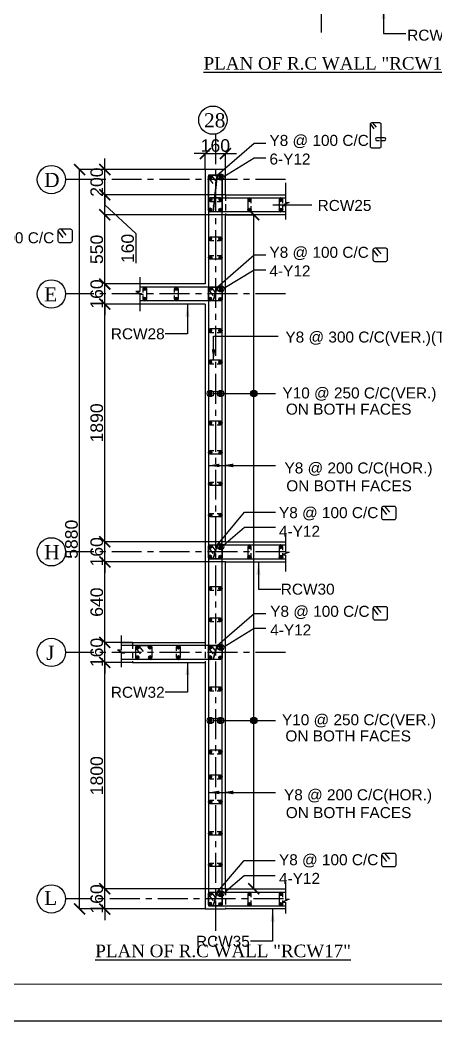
# Model space of a CAD drawing. Header units: inches. Extents: x 200139 to 352388, y -289304 to -188971.
# Drawn here: x 280362 to 293589, y -289304 to -257466 of the extents above; entities that cross this region are included whole.
import ezdxf
from ezdxf.enums import TextEntityAlignment as Align

# ---------------------------------------------------------------- set-up
doc = ezdxf.new("R2010")
doc.units = ezdxf.units.IN
doc.header["$MEASUREMENT"] = 0
doc.linetypes.add('CENTER', pattern=[50.8, 31.75, -6.35, 6.35, -6.35])
doc.linetypes.add('Hidden', pattern=[3, 2, -1])
for name, color, linetype in [('1', 8, 'Continuous'), ('5', 2, 'Continuous'), ('ARROW', 5, 'Continuous'), ('DIM', 251, 'Continuous'), ('GIRD CIR', 1, 'Continuous'), ('GIRD TEXT', 4, 'Continuous'), ('GRID', 8, 'CENTER'), ('LINKS', 3, 'Continuous'), ('SHEAR WALL', 6, 'Continuous'), ('STRRIUPS', 6, 'Continuous'), ('SW UPTO STILT', 4, 'Continuous'), ('Ttxt', 3, 'Continuous')]:
    doc.layers.add(name, color=color, linetype=linetype)
for name, color, linetype, lineweight in [('JKEC COLHAT', 2, 'Continuous', 20), ('Tex', 3, 'Continuous', 13), ('text', 4, 'Continuous', 30)]:
    doc.layers.add(name, color=color, linetype=linetype, lineweight=lineweight)
doc.styles.add('Arial', font='arial.ttf', dxfattribs={"height": 400})
doc.styles.add('T200', font='sanss___.ttf', dxfattribs={"height": 250})
doc.styles.add('T400', font='romantic.ttf')
doc.dimstyles.new('SCALE-25', dxfattribs={"dimtxt": 400, "dimasz": 350, "dimexe": 0, "dimexo": 0, "dimgap": 50, "dimtad": 1, "dimdec": 0, "dimlfac": 0.25, "dimzin": 0, "dimdsep": 46, "dimtxsty": 'Arial', "dimblk": 'ARCHTICK', "dimcen": 0, "dimclrd": 5, "dimclre": 8, "dimclrt": 1, "dimadec": 0, "dimazin": 0, "dimtfac": 1, "dimtdec": 0, "dimtix": 1, "dimtmove": 2, "dimatfit": 3, "dimfxl": 0, "dimtolj": 1, "dimtzin": 0, "dimlwd": -1, "dimarcsym": 0})
doc.dimstyles.new('T200', dxfattribs={"dimtxt": 300, "dimasz": 150, "dimexe": 0, "dimexo": 0, "dimgap": 5, "dimtad": 1, "dimdec": 0, "dimrnd": 5, "dimzin": 0, "dimdsep": 46, "dimtxsty": 'T200', "dimblk": 'ARCHTICK', "dimcen": 300, "dimclrd": 5, "dimclre": 252, "dimclrt": 1, "dimadec": 0, "dimazin": 0, "dimtfac": 50, "dimtdec": 0, "dimtofl": 0, "dimtmove": 2, "dimatfit": 3, "dimfxl": 1, "dimtolj": 1, "dimtzin": 0, "dimarcsym": 2})

# ---------------------------------------------------------------- blocks, each defined once
blk = doc.blocks.new('R1')
at = {"layer": '5'}
h = blk.add_hatch(color=256, dxfattribs=at)
edge = h.paths.add_edge_path()
edge.add_arc((0, 0), 69.6, 0, 360)
at = {"layer": '5', "color": 6}
blk.add_circle((0, 0), 69.6, dxfattribs=at)
blk = doc.blocks.new('_ARCHTICK')
at = {"color": 0, "linetype": 'ByBlock', "const_width": 0.15}
blk.add_lwpolyline([(-0.5, -0.5), (0.5, 0.5)], dxfattribs=at)
blk = doc.blocks.new('A$C5C0C2414')
at = {"layer": 'STRRIUPS', "ltscale": 0.2}
for p, q in [((0, 0), (158, -194)), ((-81, -72), (61, -268))]:
    blk.add_line(p, q, dxfattribs=at)
blk.add_lwpolyline([(304, -440), (-26, -440, -0.414214), (-81, -385), (-81, -55, -0.414214), (-26, 0), (304, 0, -0.414214), (359, -55), (359, -385, -0.414214)], format="xyb", close=True, dxfattribs=at)
blk = doc.blocks.new('*D174')
at = {"layer": 'Defpoints', "color": 0}
for p in [(283057, -285102), (286894, -285102, 59), (286254, -285742, 59)]:
    blk.add_point(p, dxfattribs=at)
at = {"layer": 'DIM', "color": 5}
for p, q in [((283057, -285102), (283057, -284752)), ((283057, -285742), (283057, -285102)), ((283057, -285742), (283057, -286092))]:
    blk.add_line(p, q, dxfattribs=at)
at = {"layer": 'DIM', "color": 8, "lineweight": -2}
for p, q in [((286894, -285102), (283057, -285102)), ((286254, -285742), (283057, -285742))]:
    blk.add_line(p, q, dxfattribs=at)
at = {"layer": 'DIM', "color": 5, "xscale": 350, "yscale": 350, "zscale": 350}
for p, rotation in [((283057, -285102), 270), ((283057, -285742), 90)]:
    blk.add_blockref('_ARCHTICK', p, dxfattribs=dict(at, rotation=rotation))
at = {"layer": 'DIM', "color": 1, "insert": (282803, -285422), "char_height": 400, "attachment_point": 5, "rotation": 90, "style": 'Arial'}
blk.add_mtext('\\A1;160', dxfattribs=at)
blk = doc.blocks.new('ARCHTICK')
at = {"color": 0, "const_width": 0.15}
blk.add_lwpolyline([(-0.5, -0.5), (0.5, 0.5)], dxfattribs=at)
blk = doc.blocks.new('*D175')
at = {"layer": 'Defpoints', "color": 0}
for p in [(283057, -277902), (283583, -277902, 59), (286894, -285102, 59)]:
    blk.add_point(p, dxfattribs=at)
at = {"layer": 'DIM', "color": 8, "lineweight": -2}
for p, q in [((283583, -277902), (283057, -277902)), ((286894, -285102), (283057, -285102))]:
    blk.add_line(p, q, dxfattribs=at)
at = {"layer": 'DIM', "color": 5}
blk.add_line((283057, -285102), (283057, -277902), dxfattribs=at)
at = {"layer": 'DIM', "color": 5, "xscale": 350, "yscale": 350, "zscale": 350}
for p, rotation in [((283057, -277902), 90), ((283057, -285102), 270)]:
    blk.add_blockref('_ARCHTICK', p, dxfattribs=dict(at, rotation=rotation))
at = {"layer": 'DIM', "color": 1, "insert": (282803, -281502), "char_height": 400, "attachment_point": 5, "rotation": 90, "style": 'Arial'}
blk.add_mtext('\\A1;1800', dxfattribs=at)
blk = doc.blocks.new('*D176')
at = {"layer": 'Defpoints', "color": 0}
for p in [(282253, -262222), (286254, -262222), (286254, -285742, 59)]:
    blk.add_point(p, dxfattribs=at)
at = {"layer": 'DIM', "color": 8, "lineweight": -2}
for p, q in [((286254, -262222), (282253, -262222)), ((286254, -285742), (282253, -285742))]:
    blk.add_line(p, q, dxfattribs=at)
at = {"layer": 'DIM', "color": 5}
blk.add_line((282253, -285742), (282253, -262222), dxfattribs=at)
at = {"layer": 'DIM', "color": 5, "xscale": 350, "yscale": 350, "zscale": 350}
for p, rotation in [((282253, -262222), 90), ((282253, -285742), 270)]:
    blk.add_blockref('_ARCHTICK', p, dxfattribs=dict(at, rotation=rotation))
at = {"layer": 'DIM', "color": 1, "insert": (281999, -273982), "char_height": 400, "attachment_point": 5, "rotation": 90, "style": 'Arial'}
blk.add_mtext('\\A1;5880', dxfattribs=at)
blk = doc.blocks.new('*D177')
at = {"layer": 'Defpoints', "color": 0}
for p in [(286894, -261715), (286254, -262222, 59), (286894, -262222, 59)]:
    blk.add_point(p, dxfattribs=at)
at = {"layer": 'DIM', "color": 5}
for p, q in [((286254, -261715), (285904, -261715)), ((286254, -261715), (286894, -261715)), ((286894, -261715), (287244, -261715))]:
    blk.add_line(p, q, dxfattribs=at)
at = {"layer": 'DIM', "color": 8, "lineweight": -2}
for p, q in [((286254, -262222), (286254, -261715)), ((286894, -262222), (286894, -261715))]:
    blk.add_line(p, q, dxfattribs=at)
at = {"layer": 'DIM', "color": 5, "xscale": 350, "yscale": 350, "zscale": 350}
blk.add_blockref('_ARCHTICK', (286254, -261715), dxfattribs=at)
at = {"layer": 'DIM', "color": 5, "xscale": 350, "yscale": 350, "zscale": 350, "rotation": 180}
blk.add_blockref('_ARCHTICK', (286894, -261715), dxfattribs=at)
at = {"layer": 'DIM', "color": 1, "insert": (286574, -261460), "char_height": 400, "attachment_point": 5, "style": 'Arial'}
blk.add_mtext('\\A1;160', dxfattribs=at)
blk = doc.blocks.new('*D178')
at = {"layer": 'Defpoints', "color": 0}
for p in [(286894, -263662, 0), (287794, -263662), (286894, -285102, 0)]:
    blk.add_point(p, dxfattribs=at)
at = {"layer": 'DIM', "color": 8, "lineweight": -2}
for p, q in [((286894, -263662), (287794, -263662)), ((286894, -285102), (287794, -285102))]:
    blk.add_line(p, q, dxfattribs=at)
at = {"layer": 'DIM', "color": 5}
blk.add_line((287794, -285102), (287794, -263662), dxfattribs=at)
at = {"layer": 'DIM', "color": 5, "xscale": 350, "yscale": 350, "zscale": 350}
for p, rotation in [((287794, -263662), 90), ((287794, -285102), 270)]:
    blk.add_blockref('_ARCHTICK', p, dxfattribs=dict(at, rotation=rotation))
blk = doc.blocks.new('*D179')
at = {"layer": 'Defpoints', "color": 0}
for p in [(283057, -277262), (283583, -277262, 59), (283583, -277902, -1)]:
    blk.add_point(p, dxfattribs=at)
at = {"layer": 'DIM', "color": 5}
for p, q in [((283057, -277262), (283057, -276912)), ((283057, -277902), (283057, -277262)), ((283057, -277902), (283057, -278252))]:
    blk.add_line(p, q, dxfattribs=at)
at = {"layer": 'DIM', "color": 8, "lineweight": -2}
for p, q in [((283583, -277262), (283057, -277262)), ((283583, -277902), (283057, -277902))]:
    blk.add_line(p, q, dxfattribs=at)
at = {"layer": 'DIM', "color": 5, "xscale": 350, "yscale": 350, "zscale": 350}
for p, rotation in [((283057, -277262), 270), ((283057, -277902), 90)]:
    blk.add_blockref('_ARCHTICK', p, dxfattribs=dict(at, rotation=rotation))
at = {"layer": 'DIM', "color": 1, "insert": (282803, -277582), "char_height": 400, "attachment_point": 5, "rotation": 90, "style": 'Arial'}
blk.add_mtext('\\A1;160', dxfattribs=at)
blk = doc.blocks.new('*D180')
at = {"layer": 'Defpoints', "color": 0}
for p in [(283057, -274702), (286894, -274702, 59), (283583, -277262, 59)]:
    blk.add_point(p, dxfattribs=at)
at = {"layer": 'DIM', "color": 8, "lineweight": -2}
for p, q in [((286894, -274702), (283057, -274702)), ((283583, -277262), (283057, -277262))]:
    blk.add_line(p, q, dxfattribs=at)
at = {"layer": 'DIM', "color": 5}
blk.add_line((283057, -277262), (283057, -274702), dxfattribs=at)
at = {"layer": 'DIM', "color": 5, "xscale": 350, "yscale": 350, "zscale": 350}
for p, rotation in [((283057, -274702), 90), ((283057, -277262), 270)]:
    blk.add_blockref('_ARCHTICK', p, dxfattribs=dict(at, rotation=rotation))
at = {"layer": 'DIM', "color": 1, "insert": (282803, -275982), "char_height": 400, "attachment_point": 5, "rotation": 90, "style": 'Arial'}
blk.add_mtext('\\A1;640', dxfattribs=at)
blk = doc.blocks.new('*D181')
at = {"layer": 'Defpoints', "color": 0}
for p in [(283057, -274062), (286894, -274062, 59), (286894, -274702, 59)]:
    blk.add_point(p, dxfattribs=at)
at = {"layer": 'DIM', "color": 5}
for p, q in [((283057, -274062), (283057, -273712)), ((283057, -274702), (283057, -274062)), ((283057, -274702), (283057, -275052))]:
    blk.add_line(p, q, dxfattribs=at)
at = {"layer": 'DIM', "color": 8, "lineweight": -2}
for p, q in [((286894, -274062), (283057, -274062)), ((286894, -274702), (283057, -274702))]:
    blk.add_line(p, q, dxfattribs=at)
at = {"layer": 'DIM', "color": 5, "xscale": 350, "yscale": 350, "zscale": 350}
for p, rotation in [((283057, -274062), 270), ((283057, -274702), 90)]:
    blk.add_blockref('_ARCHTICK', p, dxfattribs=dict(at, rotation=rotation))
at = {"layer": 'DIM', "color": 1, "insert": (282803, -274382), "char_height": 400, "attachment_point": 5, "rotation": 90, "style": 'Arial'}
blk.add_mtext('\\A1;160', dxfattribs=at)
blk = doc.blocks.new('*D182')
at = {"layer": 'Defpoints', "color": 0}
for p in [(283057, -266500), (284174, -266500, -1), (286894, -274062, 59)]:
    blk.add_point(p, dxfattribs=at)
at = {"layer": 'DIM', "color": 8, "lineweight": -2}
for p, q in [((284174, -266500), (283057, -266500)), ((286894, -274062), (283057, -274062))]:
    blk.add_line(p, q, dxfattribs=at)
at = {"layer": 'DIM', "color": 5}
blk.add_line((283057, -274062), (283057, -266500), dxfattribs=at)
at = {"layer": 'DIM', "color": 5, "xscale": 350, "yscale": 350, "zscale": 350}
for p, rotation in [((283057, -266500), 90), ((283057, -274062), 270)]:
    blk.add_blockref('_ARCHTICK', p, dxfattribs=dict(at, rotation=rotation))
at = {"layer": 'DIM', "color": 1, "insert": (282803, -270281), "char_height": 400, "attachment_point": 5, "rotation": 90, "style": 'Arial'}
blk.add_mtext('\\A1;1890', dxfattribs=at)
blk = doc.blocks.new('*D183')
at = {"layer": 'Defpoints', "color": 0}
for p in [(283057, -265861), (284174, -265861, -1), (284174, -266500, -1)]:
    blk.add_point(p, dxfattribs=at)
at = {"layer": 'DIM', "color": 5}
for p, q in [((283057, -265861), (283057, -265511)), ((283057, -266500), (283057, -265861)), ((283057, -266500), (283057, -266850))]:
    blk.add_line(p, q, dxfattribs=at)
at = {"layer": 'DIM', "color": 8, "lineweight": -2}
for p, q in [((284174, -265861), (283057, -265861)), ((284174, -266500), (283057, -266500))]:
    blk.add_line(p, q, dxfattribs=at)
at = {"layer": 'DIM', "color": 5, "xscale": 350, "yscale": 350, "zscale": 350}
for p, rotation in [((283057, -265861), 270), ((283057, -266500), 90)]:
    blk.add_blockref('_ARCHTICK', p, dxfattribs=dict(at, rotation=rotation))
at = {"layer": 'DIM', "color": 1, "insert": (282803, -266181), "char_height": 400, "attachment_point": 5, "rotation": 90, "style": 'Arial'}
blk.add_mtext('\\A1;160', dxfattribs=at)
blk = doc.blocks.new('*D184')
at = {"layer": 'Defpoints', "color": 0}
for p in [(283057, -263662), (286894, -263662, 59), (284174, -265861, -1)]:
    blk.add_point(p, dxfattribs=at)
at = {"layer": 'DIM', "color": 8, "lineweight": -2}
for p, q in [((286894, -263662), (283057, -263662)), ((284174, -265861), (283057, -265861))]:
    blk.add_line(p, q, dxfattribs=at)
at = {"layer": 'DIM', "color": 5}
blk.add_line((283057, -265861), (283057, -263662), dxfattribs=at)
at = {"layer": 'DIM', "color": 5, "xscale": 350, "yscale": 350, "zscale": 350}
for p, rotation in [((283057, -263662), 90), ((283057, -265861), 270)]:
    blk.add_blockref('_ARCHTICK', p, dxfattribs=dict(at, rotation=rotation))
at = {"layer": 'DIM', "color": 1, "insert": (282803, -264762), "char_height": 400, "attachment_point": 5, "rotation": 90, "style": 'Arial'}
blk.add_mtext('\\A1;550', dxfattribs=at)
blk = doc.blocks.new('*D185')
at = {"layer": 'Defpoints', "color": 0}
for p in [(283057, -263022), (286894, -263022, 59), (286894, -263662, 59)]:
    blk.add_point(p, dxfattribs=at)
at = {"layer": 'DIM', "color": 8, "lineweight": -2}
for p, q in [((286894, -263022), (283057, -263022)), ((286894, -263662), (283057, -263662))]:
    blk.add_line(p, q, dxfattribs=at)
at = {"layer": 'DIM', "color": 5}
for p, q in [((283057, -263662), (283057, -263022)), ((283057, -263342), (284040, -264260)), ((284040, -264260), (284040, -265205))]:
    blk.add_line(p, q, dxfattribs=at)
at = {"layer": 'DIM', "color": 5, "xscale": 350, "yscale": 350, "zscale": 350}
for p, rotation in [((283057, -263022), 90), ((283057, -263662), 270)]:
    blk.add_blockref('_ARCHTICK', p, dxfattribs=dict(at, rotation=rotation))
at = {"layer": 'DIM', "color": 1, "insert": (283786, -264733), "char_height": 400, "attachment_point": 5, "rotation": 90, "style": 'Arial'}
blk.add_mtext('\\A1;160', dxfattribs=at)
blk = doc.blocks.new('*D186')
at = {"layer": 'Defpoints', "color": 0}
for p in [(283057, -262222), (286254, -262222), (286894, -263022, 59)]:
    blk.add_point(p, dxfattribs=at)
at = {"layer": 'DIM', "color": 5}
for p, q in [((283057, -262222), (283057, -261872)), ((283057, -263022), (283057, -262222)), ((283057, -263022), (283057, -263372))]:
    blk.add_line(p, q, dxfattribs=at)
at = {"layer": 'DIM', "color": 8, "lineweight": -2}
for p, q in [((286254, -262222), (283057, -262222)), ((286894, -263022), (283057, -263022))]:
    blk.add_line(p, q, dxfattribs=at)
at = {"layer": 'DIM', "color": 5, "xscale": 350, "yscale": 350, "zscale": 350}
for p, rotation in [((283057, -262222), 270), ((283057, -263022), 90)]:
    blk.add_blockref('_ARCHTICK', p, dxfattribs=dict(at, rotation=rotation))
at = {"layer": 'DIM', "color": 1, "insert": (282803, -262622), "char_height": 400, "attachment_point": 5, "rotation": 90, "style": 'Arial'}
blk.add_mtext('\\A1;200', dxfattribs=at)
blk = doc.blocks.new('A$C532B1B34')
at = {"layer": 'LINKS', "elevation": 0}
blk.add_lwpolyline([(406, -751), (518, -751, 1), (518, -640), (190, -640, 1), (190, -751), (309, -751)], format="xyb", dxfattribs=at)
at = {"layer": 'STRRIUPS', "ltscale": 0.2}
for p, q in [((0, 0), (158, -194)), ((-81, -72), (61, -268))]:
    blk.add_line(p, q, dxfattribs=at)
at = {"layer": 'STRRIUPS', "ltscale": 0.2, "elevation": 0}
blk.add_lwpolyline([(304, -1080), (-26, -1080, -0.414214), (-81, -1025), (-81, -55, -0.414214), (-26, 0), (304, 0, -0.414214), (359, -55), (359, -1025, -0.414214)], format="xyb", close=True, dxfattribs=at)

msp = doc.modelspace()

# ---------------------------------------------------------------- hatches: boundary and pattern name
at = {"layer": 'ARROW'}
h = msp.add_hatch(color=256, dxfattribs=at)
edge = h.paths.add_edge_path()
edge.add_arc((287794.7, -269345.4), 106, 0, 360)
h = msp.add_hatch(color=256, dxfattribs=at)
edge = h.paths.add_edge_path()
edge.add_arc((287794.1, -279746.4), 106, 0, 360)

# ---------------------------------------------------------------- linework, layer by layer
at = {"layer": '1', "linetype": 'Hidden', "ltscale": 100}
for p, q in [((286893.8, -263022, 59), (286893.8, -263662, 59)), ((283940.5, -277262, 59), (283940.5, -277902, 59)), ((286253.8, -277262, 59), (286253.8, -277902, 59)), ((286893.8, -285102, 59), (286893.8, -285742, 59))]:
    msp.add_line(p, q, dxfattribs=at)
at = {"layer": '1'}
for points, elevation in [([(288800.4, -262644.7), (288800.4, -263267.2), (288924.7, -263267.2), (288694.8, -263360.8), (288800.4, -263360.8), (288800.4, -263806.5)], 59), ([(284173.8, -265642.7), (284173.8, -266105.2), (284049.5, -266105.2), (284279.5, -266198.8), (284173.8, -266198.8), (284173.8, -266724.5)], -0.5), ([(288800.4, -273844.7), (288800.4, -274387.2), (288924.7, -274387.2), (288694.8, -274480.8), (288800.4, -274480.8), (288800.4, -275006.5)], -0.5), ([(283582.6, -277044.7), (283582.6, -277507.2), (283458.2, -277507.2), (283688.2, -277600.8), (283582.6, -277600.8), (283582.6, -278046.5)], -0.5), ([(288800.4, -284884.7), (288800.4, -285427.2), (288924.7, -285427.2), (288694.8, -285520.8), (288800.4, -285520.8), (288800.4, -285886.5)], -0.5)]:
    msp.add_lwpolyline(points, dxfattribs=dict(at, elevation=elevation))
at = {"layer": '5'}
for p, q in [((286713.8, -265961, 59), (284173.8, -265961, 59)), ((286713.8, -266401, 59), (284173.8, -266401, 59)), ((286353.8, -274162, 59), (288800.4, -274162, 59)), ((286353.8, -274602, 59), (288800.4, -274602, 59)), ((286713.8, -277362, 59), (283582.6, -277362, 59)), ((286713.8, -277802, 59), (283582.6, -277802, 59)), ((286353.8, -285202, 59), (288800.4, -285202, 59)), ((286353.8, -285642, 59), (288800.4, -285642, 59))]:
    msp.add_line(p, q, dxfattribs=at)
at = {"layer": '5', "elevation": 59}
for points in [[(286793.8, -285642), (286793.8, -262402), (286353.8, -262402), (286353.8, -285642)], [(286353.8, -263122), (288800.4, -263122)], [(288800.4, -263562), (286353.8, -263562)]]:
    msp.add_lwpolyline(points, dxfattribs=at)
at = {"layer": 'ARROW'}
for p, q in [((286508.7, -269345.4, 59), (286639.7, -269345.4, 59)), ((286508.1, -279746.4, 59), (286639, -279746.4, 59))]:
    msp.add_line(p, q, dxfattribs=at)
for points, elevation in [([(286626.1, -262402), (287808.5, -261377.9), (288180.4, -261377.9)], 59), ([(286840.9, -262440.7), (287808.5, -261854.3), (288180.4, -261854.3)], 59), ([(286626.1, -265961), (287808.5, -264936.9), (288180.4, -264936.9)], 59), ([(286840.9, -265999.7), (287808.5, -265413.3), (288180.4, -265413.3)], 59), ([(286836.7, -269345.4), (288489.7, -269345.4)], 58.9), ([(286625.4, -274164.4), (287499.5, -273117.9), (288489.7, -273117.9)], 59), ([(286829.5, -274169.1), (287499.5, -273594.3), (288489.7, -273594.3)], 59), ([(286626.1, -277362), (287808.5, -276337.9), (288180.4, -276337.9)], 59), ([(286840.9, -277400.7), (287808.5, -276814.3), (288180.4, -276814.3)], 59), ([(286836.1, -279746.4), (288489.1, -279746.4)], 58.9), ([(286626.1, -285202), (287489.8, -284197.3), (288480, -284197.3)], 59), ([(286838.9, -285232), (287489.8, -284673.7), (288480, -284673.7)], 59)]:
    msp.add_lwpolyline(points, dxfattribs=dict(at, elevation=elevation))
for centre, radius in [((286743.8, -262457.7, 59), 98.5), ((286743.8, -266016.7, 59), 98.5), ((286410.2, -269345.4, 59), 98.5), ((286738.2, -269345.4, 59), 98.5), ((287794.7, -269345.4, 58.9), 106), ((286743.8, -274217.7, 59), 98.5), ((286743.8, -277417.7, 59), 98.5), ((286409.5, -279746.4, 59), 98.5), ((286737.5, -279746.4, 59), 98.5), ((287794.1, -279746.4, 58.9), 106), ((286743.8, -285257.7, 59), 98.5)]:
    msp.add_circle(centre, radius, dxfattribs=at)
at = {"layer": 'Defpoints', "ltscale": 0.2}
msp.add_lwpolyline([(200138.9, -289303.9), (342472.3, -289303.9), (342472.3, -188970.6), (200138.9, -188970.6)], close=True, dxfattribs=at)
at = {"layer": 'GIRD CIR'}
for centre in [(286493.8, -260650.8, 59), (281360.8, -262542, 59), (281360.8, -266180.5, 59), (281360.8, -274382, 59), (281360.8, -277582, 59), (281360.8, -285422, 59)]:
    msp.add_circle(centre, 450, dxfattribs=at)
at = {"layer": 'GRID', "ltscale": 30}
for p, q in [((289940.4, -240144.1), (289940.4, -258052.4)), ((286573.8, -261100.8, 58.9), (286573.8, -286749.5, 58.9)), ((288800.4, -262542, 59), (281810.8, -262542, 59)), ((288800.4, -266180.5, 59), (281810.8, -266180.5, 59)), ((288800.4, -274382, 59), (281810.8, -274382, 59)), ((288800.4, -277582, 59), (281810.8, -277582, 59)), ((288740.8, -285422, 59), (281810.8, -285422, 59))]:
    msp.add_line(p, q, dxfattribs=at)
at = {"layer": 'JKEC COLHAT', "ltscale": 0.2}
msp.add_lwpolyline([(201305.6, -288137.2), (341305.6, -288137.2), (341305.6, -190137.2), (201305.6, -190137.2)], close=True, dxfattribs=at)
at = {"layer": 'LINKS'}
for points, elevation in [([(286625.5, -263233.4), (286738.2, -263233.4, 1), (286738.2, -263122), (286409.5, -263122, 1), (286409.5, -263233.4), (286529.1, -263233.4)], 59), ([(287713.8, -263290.4), (287713.8, -263177.7, 1), (287602.5, -263177.7), (287602.5, -263506.4, 1), (287713.8, -263506.4), (287713.8, -263386.8)], 59), ([(288713.8, -263290.4), (288713.8, -263177.7, 1), (288602.5, -263177.7), (288602.5, -263506.4, 1), (288713.8, -263506.4), (288713.8, -263386.8)], 59), ([(286625.5, -264482), (286738.2, -264482, 1), (286738.2, -264370.7), (286409.5, -264370.7, 1), (286409.5, -264482), (286529.1, -264482)], 59), ([(286625.5, -264961), (286738.2, -264961, -1), (286738.2, -265072.4), (286409.5, -265072.4, -1), (286409.5, -264961), (286529.1, -264961)], 59), ([(284273.8, -266129.4), (284273.8, -266016.7, -1), (284385.2, -266016.7), (284385.2, -266345.4, -1), (284273.8, -266345.4), (284273.8, -266225.8)], 59), ([(285273.8, -266129.4), (285273.8, -266016.7, -1), (285385.2, -266016.7), (285385.2, -266345.4, -1), (285273.8, -266345.4), (285273.8, -266225.8)], 59), ([(286625.5, -267401), (286738.2, -267401, 1), (286738.2, -267289.7), (286409.5, -267289.7, 1), (286409.5, -267401), (286529.1, -267401)], 59), ([(286625.5, -268401), (286738.2, -268401, 1), (286738.2, -268289.7), (286409.5, -268289.7, 1), (286409.5, -268401), (286529.1, -268401)], 59), ([(286625.5, -269401), (286738.2, -269401, 1), (286738.2, -269289.7), (286409.5, -269289.7, 1), (286409.5, -269401), (286529.1, -269401)], 59), ([(286625.5, -270337.2), (286738.2, -270337.2, 1), (286738.2, -270225.9), (286409.5, -270225.9, 1), (286409.5, -270337.2), (286529.1, -270337.2)], 59), ([(286625.5, -271162), (286738.2, -271162, -1), (286738.2, -271273.4), (286409.5, -271273.4, -1), (286409.5, -271162), (286529.1, -271162)], 59), ([(286625.5, -272162), (286738.2, -272162, -1), (286738.2, -272273.4), (286409.5, -272273.4, -1), (286409.5, -272162), (286529.1, -272162)], 59), ([(286625.5, -273162), (286738.2, -273162, -1), (286738.2, -273273.4), (286409.5, -273273.4, -1), (286409.5, -273162), (286529.1, -273162)], 59), ([(287713.8, -274330.4), (287713.8, -274217.7, 1), (287602.5, -274217.7), (287602.5, -274546.4, 1), (287713.8, -274546.4), (287713.8, -274426.8)], 117.9), ([(288713.8, -274330.4), (288713.8, -274217.7, 1), (288602.5, -274217.7), (288602.5, -274546.4, 1), (288713.8, -274546.4), (288713.8, -274426.8)], 117.9), ([(286625.5, -275602), (286738.2, -275602, 1), (286738.2, -275490.7), (286409.5, -275490.7, 1), (286409.5, -275602), (286529.1, -275602)], 59), ([(286625.5, -276602), (286738.2, -276602, 1), (286738.2, -276490.7), (286409.5, -276490.7, 1), (286409.5, -276602), (286529.1, -276602)], 59), ([(285340.5, -277530.4), (285340.5, -277417.7, -1), (285451.9, -277417.7), (285451.9, -277746.4, -1), (285340.5, -277746.4), (285340.5, -277626.8)], 59), ([(286625.5, -278802), (286738.2, -278802, 1), (286738.2, -278690.7), (286409.5, -278690.7, 1), (286409.5, -278802), (286529.1, -278802)], 59), ([(286625.5, -279802), (286738.2, -279802, 1), (286738.2, -279690.7), (286409.5, -279690.7, 1), (286409.5, -279802), (286529.1, -279802)], 59), ([(286625.5, -280802), (286738.2, -280802, 1), (286738.2, -280690.7), (286409.5, -280690.7, 1), (286409.5, -280802), (286529.1, -280802)], 59), ([(286625.5, -281599.1), (286738.2, -281599.1, 1), (286738.2, -281487.7), (286409.5, -281487.7, 1), (286409.5, -281599.1), (286529.1, -281599.1)], 59), ([(286625.5, -282282), (286738.2, -282282, -1), (286738.2, -282393.4), (286409.5, -282393.4, -1), (286409.5, -282282), (286529.1, -282282)], 59), ([(286625.5, -283282), (286738.2, -283282, -1), (286738.2, -283393.4), (286409.5, -283393.4, -1), (286409.5, -283282), (286529.1, -283282)], 59), ([(286625.5, -284282), (286738.2, -284282, -1), (286738.2, -284393.4), (286409.5, -284393.4, -1), (286409.5, -284282), (286529.1, -284282)], 59), ([(287713.8, -285370.4), (287713.8, -285257.7, 1), (287602.5, -285257.7), (287602.5, -285586.4, 1), (287713.8, -285586.4), (287713.8, -285466.8)], 117.9), ([(288713.8, -285370.4), (288713.8, -285257.7, 1), (288602.5, -285257.7), (288602.5, -285586.4, 1), (288713.8, -285586.4), (288713.8, -285466.8)], 117.9)]:
    msp.add_lwpolyline(points, format="xyb", dxfattribs=dict(at, elevation=elevation))
at = {"layer": 'SHEAR WALL', "color": 4}
for p, q in [((286253.8, -265861, 59), (284173.8, -265861, 59)), ((286253.8, -266500, 59), (284173.8, -266500, 59)), ((286893.8, -274062, 59), (288800.4, -274062, 59)), ((286893.8, -274702, 59), (288800.4, -274702, 59)), ((283940.5, -277262, 59), (283582.6, -277262, 59)), ((283940.5, -277262, 59), (286253.8, -277262, 59)), ((283940.5, -277902, 59), (283582.6, -277902, 59)), ((283940.5, -277902, 59), (286253.8, -277902, 59)), ((286893.8, -285102, 59), (288800.4, -285102, 59)), ((288800.4, -285742, 59), (286893.8, -285742, 59))]:
    msp.add_line(p, q, dxfattribs=at)
at = {"layer": 'SHEAR WALL', "color": 4, "elevation": 59}
for points in [[(286253.8, -262222), (286253.8, -265861)], [(286893.8, -262222), (286893.8, -262222), (286253.8, -262222)], [(286893.8, -263022), (286893.8, -262222)], [(286893.8, -263022), (288800.4, -263022)], [(286893.8, -274062), (286893.8, -263662)], [(288800.4, -263662), (286893.8, -263662)], [(286253.8, -266500), (286253.8, -277262)], [(286893.8, -285102), (286893.8, -274702)], [(286253.8, -277902), (286253.8, -285742)], [(286253.8, -285742), (286893.8, -285742)]]:
    msp.add_lwpolyline(points, dxfattribs=at)
at = {"layer": 'STRRIUPS', "ltscale": 0.2}
for p, q in [((286370.9, -262497.5, 59), (286495.6, -262670.4, 59)), ((286459.7, -262433, 59), (286592.8, -262595.7, 59)), ((286370.9, -266056.5, 59), (286495.6, -266229.4, 59)), ((286459.7, -265992, 59), (286592.8, -266154.7, 59)), ((286370.9, -274257.5, 59), (286495.6, -274430.4, 59)), ((286459.7, -274193, 59), (286592.8, -274355.7, 59)), ((284057.6, -277457.5, 59), (284182.3, -277630.4, 59)), ((284146.4, -277393, 59), (284279.5, -277555.7, 59)), ((286370.9, -277457.5, 59), (286495.6, -277630.4, 59)), ((286459.7, -277393, 59), (286592.8, -277555.7, 59)), ((286459.7, -285233, 59), (286592.8, -285395.7, 59)), ((286370.9, -285297.5, 59), (286495.6, -285470.4, 59))]:
    msp.add_line(p, q, dxfattribs=at)
at = {"layer": 'STRRIUPS', "ltscale": 0.2, "elevation": 59}
for points in [[(286738.8, -263562), (286408.8, -263562, -0.4142136), (286353.8, -263507), (286353.8, -262457, -0.4142136), (286408.8, -262402), (286738.8, -262402, -0.4142136), (286793.8, -262457), (286793.8, -263507, -0.4142136)], [(286738.8, -266401), (286408.8, -266401, -0.4142136), (286353.8, -266346), (286353.8, -266016, -0.4142136), (286408.8, -265961), (286738.8, -265961, -0.4142136), (286793.8, -266016), (286793.8, -266346, -0.4142136)], [(286738.8, -274602), (286408.8, -274602, -0.4142136), (286353.8, -274547), (286353.8, -274217, -0.4142136), (286408.8, -274162), (286738.8, -274162, -0.4142136), (286793.8, -274217), (286793.8, -274547, -0.4142136)], [(284496.9, -277802), (284095.5, -277802, -0.4142136), (284040.5, -277747), (284040.5, -277417, -0.4142136), (284095.5, -277362), (284496.9, -277362, -0.4142136), (284551.9, -277417), (284551.9, -277747, -0.4142136)], [(286738.8, -277802), (286408.8, -277802, -0.4142136), (286353.8, -277747), (286353.8, -277417, -0.4142136), (286408.8, -277362), (286738.8, -277362, -0.4142136), (286793.8, -277417), (286793.8, -277747, -0.4142136)], [(286738.8, -285642), (286408.8, -285642, -0.4142136), (286353.8, -285587), (286353.8, -285257, -0.4142136), (286408.8, -285202), (286738.8, -285202, -0.4142136), (286793.8, -285257), (286793.8, -285587, -0.4142136)]]:
    msp.add_lwpolyline(points, format="xyb", close=True, dxfattribs=at)
at = {"layer": 'SW UPTO STILT', "color": 1}
for p, q in [((283582.6, -277262, 59), (283940.5, -277262, 59)), ((283940.5, -277902, 59), (283582.6, -277902, 59))]:
    msp.add_line(p, q, dxfattribs=at)

# ---------------------------------------------------------------- block references
at = {"layer": '5', "yscale": 0.8000000000465661, "zscale": 0.8000000000465661}
for p, xscale, rotation in [((286409.5, -262457.7, 59), 0.8000000000465661, 90.00000000000001), ((286738.2, -262457.7, 59), -0.8000000000465661, 270), ((286409.5, -263177.7, 59), 0.8000000000465661, 90.00000000000001), ((286738.2, -263177.7, 59), -0.8000000000465661, 270), ((287658.2, -263177.7, 59), -0.8000000000465661, 270), ((288658.2, -263177.7, 59), -0.8000000000465661, 270), ((286409.5, -263506.4, 59), -0.8000000000465661, 90), ((286738.2, -263506.4, 59), 0.8000000000465661, 270), ((287658.2, -263506.4, 59), 0.8000000000465661, 270), ((288658.2, -263506.4, 59), 0.8000000000465661, 270), ((286409.5, -264426.4, 59), -0.8000000000465661, 90), ((286738.2, -264426.4, 59), 0.8000000000465661, 270), ((286409.5, -265016.7, 59), 0.8000000000465661, 90.00000000000001), ((286738.2, -265016.7, 59), -0.8000000000465661, 270), ((284329.5, -266016.7, 59), 0.8000000000465661, 90.00000000000001), ((285329.5, -266016.7, 59), 0.8000000000465661, 90.00000000000001), ((286409.5, -266016.7, 59), 0.8000000000465661, 90.00000000000001), ((286738.2, -266016.7, 59), -0.8000000000465661, 270), ((284329.5, -266345.4, 59), -0.8000000000465661, 90), ((285329.5, -266345.4, 59), -0.8000000000465661, 90), ((286409.5, -266345.4, 59), -0.8000000000465661, 90), ((286738.2, -266345.4, 59), 0.8000000000465661, 270), ((286409.5, -267345.4, 59), -0.8000000000465661, 90), ((286738.2, -267345.4, 59), 0.8000000000465661, 270), ((286409.5, -268345.4, 59), -0.8000000000465661, 90), ((286738.2, -268345.4, 59), 0.8000000000465661, 270), ((286409.5, -269345.4, 59), -0.8000000000465661, 90), ((286738.2, -269345.4, 59), 0.8000000000465661, 270), ((286409.5, -270281.5, 59), -0.8000000000465661, 90), ((286738.2, -270281.5, 59), 0.8000000000465661, 270), ((286409.5, -271217.7, 59), 0.8000000000465661, 90.00000000000001), ((286738.2, -271217.7, 59), -0.8000000000465661, 270), ((286409.5, -272217.7, 59), 0.8000000000465661, 90.00000000000001), ((286738.2, -272217.7, 59), -0.8000000000465661, 270), ((286409.5, -273217.7, 59), 0.8000000000465661, 90.00000000000001), ((286738.2, -273217.7, 59), -0.8000000000465661, 270), ((286409.5, -274217.7, 59), 0.8000000000465661, 90.00000000000001), ((286738.2, -274217.7, 59), -0.8000000000465661, 270), ((287658.2, -274217.7, 117.9), -0.8000000000465661, 270), ((288658.2, -274217.7, 117.9), -0.8000000000465661, 270), ((286409.5, -274546.4, 59), -0.8000000000465661, 90), ((286738.2, -274546.4, 59), 0.8000000000465661, 270), ((287658.2, -274546.4, 117.9), 0.8000000000465661, 270), ((288658.2, -274546.4, 117.9), 0.8000000000465661, 270), ((286409.5, -275546.4, 59), -0.8000000000465661, 90), ((286738.2, -275546.4, 59), 0.8000000000465661, 270), ((286409.5, -276546.4, 59), -0.8000000000465661, 90), ((286738.2, -276546.4, 59), 0.8000000000465661, 270), ((284096.2, -277417.7, 59), 0.8000000000465661, 90.00000000000001), ((284496.2, -277417.7, 59), 0.8000000000465661, 90.00000000000001), ((285396.2, -277417.7, 59), 0.8000000000465661, 90.00000000000001), ((286409.5, -277417.7, 59), 0.8000000000465661, 90.00000000000001), ((286738.2, -277417.7, 59), -0.8000000000465661, 270), ((284096.2, -277746.4, 59), -0.8000000000465661, 90), ((284496.2, -277746.4, 59), -0.8000000000465661, 90), ((285396.2, -277746.4, 59), -0.8000000000465661, 90), ((286409.5, -277746.4, 59), -0.8000000000465661, 90), ((286738.2, -277746.4, 59), 0.8000000000465661, 270), ((286409.5, -278746.4, 59), -0.8000000000465661, 90), ((286738.2, -278746.4, 59), 0.8000000000465661, 270), ((286409.5, -279746.4, 59), -0.8000000000465661, 90), ((286738.2, -279746.4, 59), 0.8000000000465661, 270), ((286409.5, -280746.4, 59), -0.8000000000465661, 90), ((286738.2, -280746.4, 59), 0.8000000000465661, 270), ((286409.5, -281543.4, 59), -0.8000000000465661, 90), ((286738.2, -281543.4, 59), 0.8000000000465661, 270), ((286409.5, -282337.7, 59), 0.8000000000465661, 90.00000000000001), ((286738.2, -282337.7, 59), -0.8000000000465661, 270), ((286409.5, -283337.7, 59), 0.8000000000465661, 90.00000000000001), ((286738.2, -283337.7, 59), -0.8000000000465661, 270), ((286409.5, -284337.7, 59), 0.8000000000465661, 90.00000000000001), ((286738.2, -284337.7, 59), -0.8000000000465661, 270), ((286409.5, -285257.7, 59), 0.8000000000465661, 90.00000000000001), ((286738.2, -285257.7, 59), -0.8000000000465661, 270), ((287658.2, -285257.7, 117.9), -0.8000000000465661, 270), ((288658.2, -285257.7, 117.9), -0.8000000000465661, 270), ((286409.5, -285586.4, 59), -0.8000000000465661, 90), ((286738.2, -285586.4, 59), 0.8000000000465661, 270), ((287658.2, -285586.4, 117.9), 0.8000000000465661, 270), ((288658.2, -285586.4, 117.9), 0.8000000000465661, 270)]:
    msp.add_blockref('R1', p, dxfattribs=dict(at, xscale=xscale, rotation=rotation))
at = {"layer": 'STRRIUPS', "color": 1, "xscale": 0.75, "yscale": 0.75, "zscale": 0.75}
msp.add_blockref('A$C532B1B34', (291564.4, -260729.6), dxfattribs=at)
at = {"layer": 'STRRIUPS'}
for p in [(281657.5, -264110.9), (291676.6, -264714.2), (291951.2, -272924.7, 0), (291676.6, -276115.2, 0), (291951.2, -283964.7)]:
    msp.add_blockref('A$C5C0C2414', p, dxfattribs=at)

# ---------------------------------------------------------------- texts
at = {"layer": 'GIRD TEXT', "ltscale": 7, "style": 'T400'}
for s, p in [('28', (286212.9, -260881.7)), ('D', (281129.4, -262776.7)), ('E', (281129.4, -266415.2)), ('H', (281129.4, -274616.7)), ('J', (281193.4, -277816.7)), ('L', (281129.4, -285617.2))]:
    msp.add_text(s, height=450, dxfattribs=at).set_placement(p)
at = {"layer": 'Tex', "style": 'Arial'}
for s, p in [('RCW33', (292673.9, -258122.4)), ('RCW25', (289825.1, -263539.2)), ('RCW28', (283249.7, -267621.8)), ('RCW30', (288654.3, -275743.8)), ('RCW32', (283249.7, -279023.8)), ('RCW35', (285956.2, -286943.8))]:
    msp.add_text(s, height=350, dxfattribs=at).set_placement(p)
at = {"layer": 'text', "color": 4, "style": 'T400'}
for s, p in [('%%UPLAN OF R.C WALL "RCW19"', (290264.3, -259163.9)), ('%%UPLAN OF R.C WALL "RCW17"', (286820.4, -287394.3))]:
    msp.add_text(s, height=400, dxfattribs=at).set_placement(p, align=Align.BOTTOM_CENTER)
at = {"layer": 'Ttxt', "color": 4, "style": 'Arial'}
for s, p in [('Y8 @ 100 C/C', (288293.6, -261470.5)), ('6-Y12', (288293.6, -262063.4)), ('Y8 @ 100 C/C', (278288.8, -264567.5)), ('Y8 @ 100 C/C', (288293.6, -265029.5)), ('4-Y12', (288293.6, -265622.4)), ('Y8 @ 300 C/C(VER.)(TYP.,)', (288801, -267724.6)), ('Y10 @ 250 C/C(VER.)', (288706.2, -269503.4)), ('Y8 @ 200 C/C(HOR.)', (288772, -271889.6)), ('Y8 @ 100 C/C', (288596.9, -273310.5)), ('4-Y12', (288596.9, -273903.4)), ('Y8 @ 100 C/C', (288317.7, -276448.9)), ('4-Y12', (288317.7, -277041.8)), ('Y10 @ 250 C/C(VER.)', (288690.7, -279897.9)), ('Y8 @ 200 C/C(HOR.)', (288756.5, -282284.1)), ('Y8 @ 100 C/C', (288596.9, -284350.5)), ('4-Y12', (288596.9, -284943.4))]:
    msp.add_text(s, height=350, dxfattribs=at).set_placement(p)
at = {"layer": 'Ttxt', "color": 6, "style": 'Arial'}
for p in [(288816, -270018.1), (288828.5, -272456.8), (288800.5, -280412.6), (288813, -282851.3)]:
    msp.add_text('ON BOTH FACES', height=350, dxfattribs=at).set_placement(p)

# ---------------------------------------------------------------- dimensions: what is measured, and where the dimension line sits
at = {"layer": 'DIM'}
dim = msp.add_linear_dim(base=(286893.8, -261714.7), p1=(286253.8, -262222, 59), p2=(286893.8, -262222, 59), dimstyle='SCALE-25', override={"dimldrblk": 'ARCHTICK'}, dxfattribs=at)
dim.commit()
dim.dimension.update_dxf_attribs({"geometry": '*D177', "text_midpoint": (286573.8, -261460.4)})
at = {"layer": 'DIM', "color": 1}
for base, p1, p2, picture, middle in [((283056.8, -262222), (286893.8, -263022, 59), (286253.8, -262222), '*D186', (282802.6, -262622)), ((283056.8, -263662), (284173.8, -265861, -0.5), (286893.8, -263662, 58.9), '*D184', (282802.6, -264761.5)), ((283056.8, -265861), (284173.8, -266500, -0.5), (284173.8, -265861, -0.5), '*D183', (282802.6, -266180.5)), ((283056.8366, -266500.0426), (286893.8429, -274062.0425, 58.964), (284173.8429, -266500.0426, -0.5494), '*D182', (282802.6074, -270281.0426)), ((283056.8, -274062), (286893.8, -274702, 59), (286893.8, -274062, 59), '*D181', (282802.6, -274382)), ((283056.8, -274702), (283582.6, -277262, 59), (286893.8, -274702, 59), '*D180', (282802.6, -275982))]:
    dim = msp.add_linear_dim(base=base, p1=p1, p2=p2, angle=90, dimstyle='SCALE-25', override={"dimldrblk": 'ARCHTICK'}, dxfattribs=at)
    dim.commit()
    dim.dimension.update_dxf_attribs({"geometry": picture, "text_midpoint": middle})
at = {"layer": 'DIM'}
for base, p1, p2, picture, middle in [((282252.9, -262222), (286253.8, -285742, 59), (286253.8, -262222), '*D176', (281998.6, -273982)), ((283056.8, -277262), (283582.6, -277902, -0.5), (283582.6, -277262, 59), '*D179', (282802.6, -277582)), ((283056.8, -277902), (286893.8, -285102, 58.9), (283582.6, -277902, 59), '*D175', (282802.6, -281502)), ((283056.8, -285102), (286253.8, -285742, 59), (286893.8, -285102, 58.9), '*D174', (282802.6, -285422))]:
    dim = msp.add_linear_dim(base=base, p1=p1, p2=p2, angle=90, dimstyle='SCALE-25', override={"dimldrblk": 'ARCHTICK'}, dxfattribs=at)
    dim.commit()
    dim.dimension.update_dxf_attribs({"geometry": picture, "text_midpoint": middle})
at = {"layer": 'DIM', "color": 1}
dim = msp.add_linear_dim(base=(283056.8, -263022), p1=(286893.8, -263662, 58.9), p2=(286893.8, -263022, 59), angle=90, dimstyle='SCALE-25', override={"dimtmove": 1, "dimldrblk": 'ARCHTICK'}, dxfattribs=at)
dim.commit()
dim.dimension.update_dxf_attribs({"geometry": '*D185', "text_midpoint": (284040.2, -264310.4), "dimtype": 160})
at = {"layer": 'DIM'}
dim = msp.add_linear_dim(base=(287794.1, -263662, 58.9), p1=(286893.8, -285102, 59), p2=(286893.8, -263662, 59), angle=90, text=' ', dimstyle='SCALE-25', override={"dimldrblk": 'ARCHTICK'}, dxfattribs=at)
dim.commit()
dim.dimension.update_dxf_attribs({"geometry": '*D178', "text_midpoint": (287794.1, -274382, 58.9)})

# ---------------------------------------------------------------- leaders
at = {"layer": 'ARROW', "linetype": 'Continuous'}
for points in [[(291920.3, -257033.5, -59.5), (291920.3, -257897, -59.5), (292628, -257897, -59.5)], [(288401.8, -263342.1, 59), (289638.2, -263342.1, 59)], [(285687.3, -266501, 59), (285687.3, -267444.5, 59), (284979.6, -267444.5, 59)], [(287945.3, -274703, 59), (287945.3, -275566.5, 59), (288653, -275566.5, 59)], [(285687.3, -277903, 59), (285687.3, -278846.5, 59), (284979.6, -278846.5, 59)], [(288393.8, -285743, -0.5), (288393.8, -286766.5, -0.5), (287686.1, -286766.5, -0.5)]]:
    msp.add_leader(points, dimstyle='SCALE-25', override={"dimasz": 400}, dxfattribs=at)
at = {"layer": 'ARROW'}
for points, override in [([(286502.4, -263562, 59), (286626.1, -262402, 59)], {"dimasz": 200, "dimtad": 0}), ([(286626.1, -262402, 59), (286502.4, -263562, 59)], {"dimasz": 200, "dimtad": 0}), ([(286502.4, -266401, 59), (286626.1, -265961, 59)], {"dimasz": 200, "dimtad": 0}), ([(286626.1, -265961, 59), (286502.4, -266401, 59)], {"dimasz": 200, "dimtad": 0}), ([(286517, -268289.7, 58.9), (286517, -267520.3, 58.9), (288568.9, -267520.3, 58.9)], {"dimasz": 350, "dimtad": 0}), ([(286353.8, -271634.1, 59), (288490.3, -271634.1, 59)], {"dimasz": 350, "dimgap": 5, "dimtad": 0}), ([(286793.8, -271634.1, 59), (288490.3, -271634.1, 59)], {"dimasz": 350, "dimgap": 5, "dimtad": 0}), ([(286502.4, -274602, 59), (286626.1, -274162, 59)], {"dimasz": 200, "dimtad": 0}), ([(286626.1, -274162, 59), (286502.4, -274602, 59)], {"dimasz": 200, "dimtad": 0}), ([(286502.4, -277802, 59), (286626.1, -277362, 59)], {"dimasz": 200, "dimtad": 0}), ([(286626.1, -277362, 59), (286502.4, -277802, 59)], {"dimasz": 200, "dimtad": 0}), ([(286353.8, -282035.1, 59), (288489.7, -282035.1, 59)], {"dimasz": 350, "dimgap": 5, "dimtad": 0}), ([(286793.8, -282035.1, 59), (288489.7, -282035.1, 59)], {"dimasz": 350, "dimgap": 5, "dimtad": 0}), ([(286502.4, -285642, 59), (286626.1, -285202, 59)], {"dimasz": 200, "dimtad": 0}), ([(286626.1, -285202, 59), (286502.4, -285642, 59)], {"dimasz": 200, "dimtad": 0})]:
    msp.add_leader(points, dimstyle='T200', override=override, dxfattribs=at)

doc.saveas('drawing.dxf')
